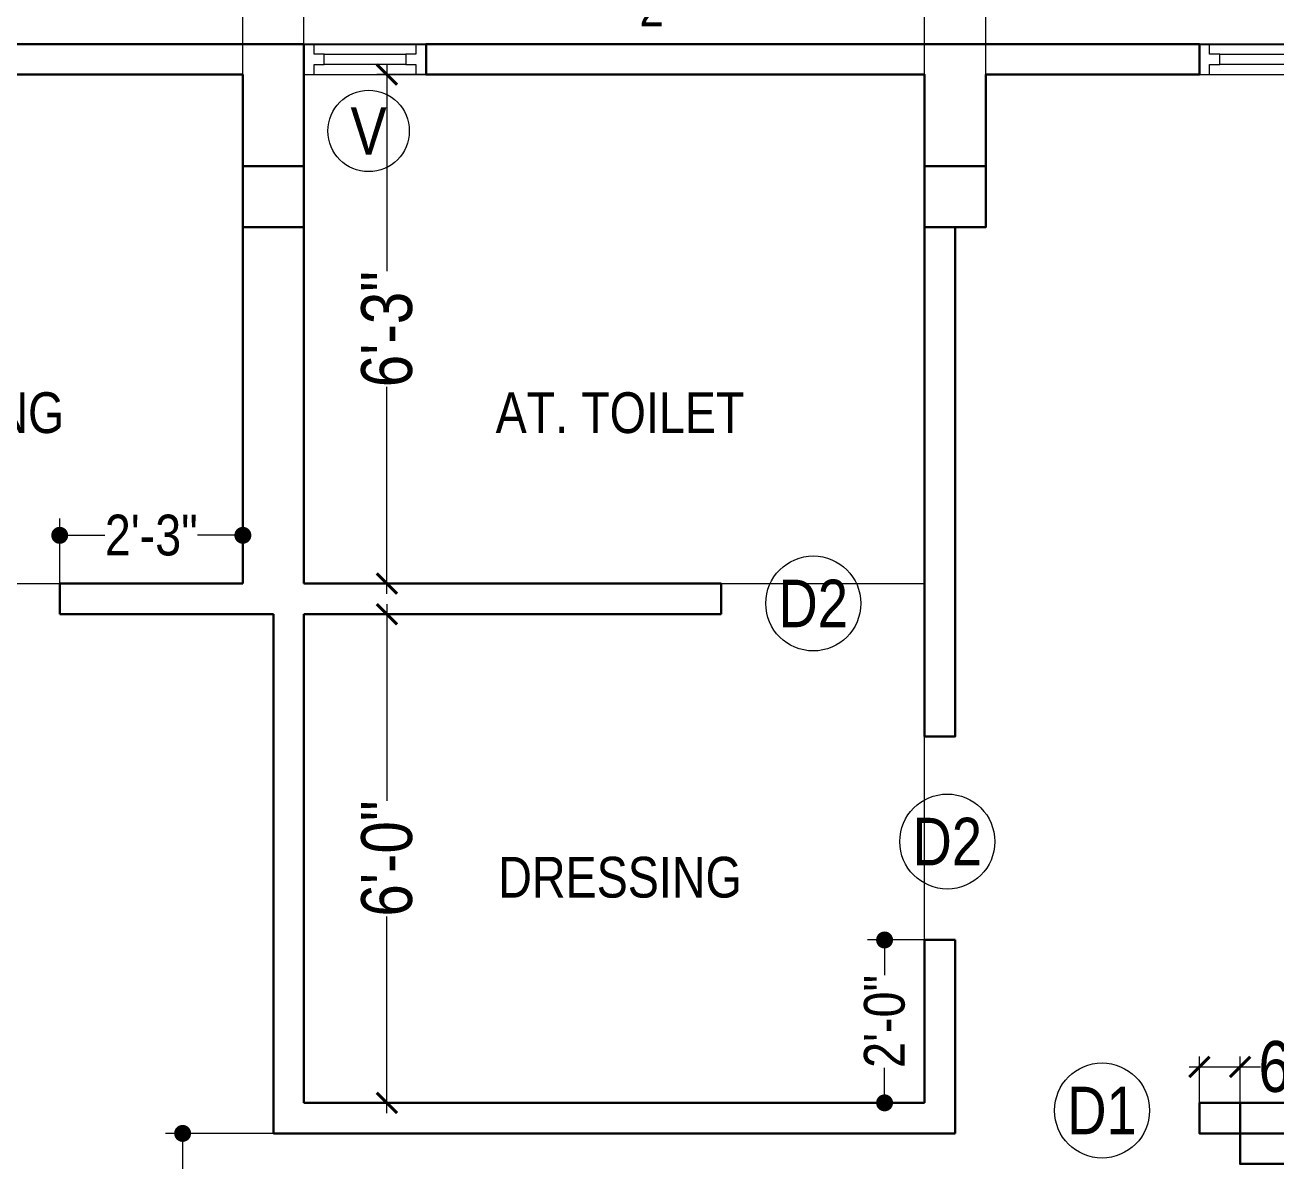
# Model space of a CAD drawing. Header units: millimetres. Extents: x 56222 to 162971, y -175692 to -121287.
# Drawn here: x 156064.4 to 156248.8, y -172465.7 to -172298.3 of the extents above; entities that cross this region are included whole.
import ezdxf

# ---------------------------------------------------------------- set-up
doc = ezdxf.new("R2010")
doc.units = ezdxf.units.MM
doc.header["$MEASUREMENT"] = 0
doc.header["$PDMODE"] = 35
doc.layers.get('Defpoints').update_dxf_attribs({"color": 220})
for name, color, linetype, lineweight in [('COLUMN', 1, 'Continuous', 30), ('ELEVATION', 250, 'Continuous', 9), ('FIRST FLOOR', 7, 'Continuous', 9), ('FIRST FLOOR ( DIM )', 250, 'Continuous', 9), ('FIRST FLOOR ( DW_RAIL )', 7, 'Continuous', 9), ('FIRST FLOOR ( TEXT )', 7, 'Continuous', 9), ('FIRST FLOOR_( PLine )_', 251, 'Continuous', 30), ('GROUND FLOOR', 7, 'Continuous', 9), ('SECTION', 7, 'Continuous', 9)]:
    doc.layers.add(name, color=color, linetype=linetype, lineweight=lineweight)
doc.layers.add('XX~SLAB ( PLINE )', color=251, linetype='Continuous', plot=False)
doc.styles.add('Cn BT~6', font='swissc.ttf', dxfattribs={"height": 6})
doc.styles.add('Cn_BT_7', font='swissc.ttf', dxfattribs={"height": 7})
doc.styles.add('Cn_BT_7½', font='swissc.ttf', dxfattribs={"height": 7.5})
doc.styles.add('KATHA', font='swissc.ttf')
doc.dimstyles.new('Cn BT~6', dxfattribs={"dimtxt": 0.18, "dimasz": 2.5, "dimexe": 2.5, "dimexo": 0, "dimgap": 0.09, "dimtad": 0, "dimdec": 3, "dimzin": 3, "dimdsep": 46, "dimlunit": 4, "dimtxsty": 'Cn BT~6', "dimblk": 'DOT', "dimcen": 0.09, "dimdle": 2, "dimclrd": 250, "dimclre": 250, "dimclrt": 5, "dimadec": 0, "dimazin": 0, "dimtfac": 0.75, "dimtdec": 3, "dimtofl": 0, "dimtmove": 0, "dimatfit": 3, "dimfxl": 1, "dimtolj": 1, "dimtzin": 0, "dimlwd": 15, "dimlwe": 15, "dimarcsym": 0})
doc.dimstyles.new('Cn_BT_7½', dxfattribs={"dimtxt": 9, "dimasz": 3, "dimexe": 1.5, "dimexo": 0, "dimgap": 0.09, "dimtad": 0, "dimdec": 3, "dimzin": 3, "dimdsep": 46, "dimlunit": 4, "dimtxsty": 'Cn_BT_7½', "dimblk": 'ARCHTICK', "dimcen": 0.09, "dimdle": 1.5, "dimclrd": 251, "dimclre": 251, "dimclrt": 14, "dimadec": 0, "dimazin": 0, "dimtfac": 0.75, "dimtdec": 3, "dimtofl": 0, "dimtmove": 0, "dimatfit": 3, "dimfxl": 0, "dimtolj": 1, "dimtzin": 0, "dimlwd": 15, "dimlwe": 15, "dimarcsym": 0})

# ---------------------------------------------------------------- blocks, each defined once
blk = doc.blocks.new('_ArchTick')
at = {"color": 0, "linetype": 'ByBlock', "const_width": 0.15}
blk.add_lwpolyline([(-0.5, -0.5), (0.5, 0.5)], dxfattribs=at)
blk = doc.blocks.new('*D223')
at = {"layer": 'Defpoints', "color": 0, "transparency": 16777216}
for p in [(155942.03, -172276.51), (155942.03, -172301.12), (156342.53, -172301.12)]:
    blk.add_point(p, dxfattribs=at)
at = {"layer": 'FIRST FLOOR ( DIM )', "color": 251, "lineweight": 15, "transparency": 16777216}
for p, q in [((155942.03, -172301.12), (155942.03, -172275.01)), ((156342.53, -172301.12), (156342.53, -172275.01)), ((155940.53, -172276.51), (156127.32, -172276.51)), ((156344.03, -172276.51), (156152.74, -172276.51))]:
    blk.add_line(p, q, dxfattribs=at)
at = {"layer": 'FIRST FLOOR ( DIM )', "color": 251, "lineweight": 15, "transparency": 16777216, "xscale": 3, "yscale": 3, "zscale": 3, "rotation": 180}
blk.add_blockref('_ArchTick', (155942.03, -172276.51), dxfattribs=at)
at = {"layer": 'FIRST FLOOR ( DIM )', "color": 251, "lineweight": 15, "transparency": 16777216, "xscale": 3, "yscale": 3, "zscale": 3}
blk.add_blockref('_ArchTick', (156342.53, -172276.51), dxfattribs=at)
at = {"layer": 'FIRST FLOOR ( DIM )', "color": 14, "transparency": 16777216, "insert": (156140.03, -172276.51), "char_height": 7.5, "attachment_point": 5, "style": 'Cn_BT_7½'}
blk.add_mtext('\\A1;33\'-4{\\H0.750000x;\\S1/2;}"', dxfattribs=at)
blk = doc.blocks.new('*D216')
at = {"layer": 'Defpoints', "color": 0, "transparency": 16777216}
for p in [(156105.53, -172385.12), (156105.53, -172457.12), (156117.77, -172457.12)]:
    blk.add_point(p, dxfattribs=at)
at = {"layer": 'FIRST FLOOR ( DIM )', "color": 251, "lineweight": 15, "transparency": 16777216}
for p, q in [((156117.77, -172383.62), (156117.77, -172412.6)), ((156105.53, -172385.12), (156119.27, -172385.12)), ((156117.77, -172458.62), (156117.77, -172429.64)), ((156105.53, -172457.12), (156119.27, -172457.12))]:
    blk.add_line(p, q, dxfattribs=at)
at = {"layer": 'FIRST FLOOR ( DIM )', "color": 251, "lineweight": 15, "transparency": 16777216, "xscale": 3, "yscale": 3, "zscale": 3}
for p, rotation in [((156117.77, -172385.12), 90), ((156117.77, -172457.12), 270)]:
    blk.add_blockref('_ArchTick', p, dxfattribs=dict(at, rotation=rotation))
at = {"layer": 'FIRST FLOOR ( DIM )', "color": 14, "transparency": 16777216, "insert": (156117.77, -172421.12), "char_height": 7.5, "attachment_point": 5, "rotation": 90, "style": 'Cn_BT_7½'}
blk.add_mtext('\\A1;6\'-0"', dxfattribs=at)
blk = doc.blocks.new('*D214')
at = {"layer": 'Defpoints', "color": 0, "transparency": 16777216}
for p in [(156117.77, -172305.62), (156123.99, -172305.62), (156123.99, -172380.62)]:
    blk.add_point(p, dxfattribs=at)
at = {"layer": 'GROUND FLOOR', "color": 251, "lineweight": 15, "transparency": 16777216}
for p, q in [((156117.77, -172304.12), (156117.77, -172334.6)), ((156123.99, -172305.62), (156116.27, -172305.62)), ((156117.77, -172382.12), (156117.77, -172351.64)), ((156123.99, -172380.62), (156116.27, -172380.62))]:
    blk.add_line(p, q, dxfattribs=at)
at = {"layer": 'GROUND FLOOR', "color": 251, "lineweight": 15, "transparency": 16777216, "xscale": 3, "yscale": 3, "zscale": 3}
for p, rotation in [((156117.77, -172305.62), 90), ((156117.77, -172380.62), 270)]:
    blk.add_blockref('_ArchTick', p, dxfattribs=dict(at, rotation=rotation))
at = {"layer": 'GROUND FLOOR', "color": 14, "transparency": 16777216, "insert": (156117.77, -172343.12), "char_height": 7.5, "attachment_point": 5, "rotation": 90, "style": 'Cn_BT_7½'}
blk.add_mtext('\\A1;6\'-3"', dxfattribs=at)
blk = doc.blocks.new('_Dot')
at = {"color": 0, "linetype": 'ByBlock', "lineweight": -2}
blk.add_line((-0.5, 0), (-1, 0), dxfattribs=at)
at = {"color": 0, "linetype": 'ByBlock', "const_width": 0.5}
blk.add_lwpolyline([(-0.25, 0, 1), (0.25, 0, 1)], format="xyb", close=True, dxfattribs=at)
blk = doc.blocks.new('*D213')
at = {"layer": 'Defpoints', "color": 0, "transparency": 16777216}
for p in [(156096.53, -172373.5), (156069.53, -172380.62), (156096.53, -172380.62)]:
    blk.add_point(p, dxfattribs=at)
at = {"layer": 'FIRST FLOOR ( DIM )', "color": 250, "lineweight": 15, "transparency": 16777216}
for p, q in [((156069.53, -172380.62), (156069.53, -172371)), ((156096.53, -172380.62), (156096.53, -172371)), ((156072.03, -172373.5), (156076.2, -172373.5)), ((156094.03, -172373.5), (156089.86, -172373.5))]:
    blk.add_line(p, q, dxfattribs=at)
at = {"layer": 'FIRST FLOOR ( DIM )', "color": 250, "lineweight": 15, "transparency": 16777216, "xscale": 2.5, "yscale": 2.5, "zscale": 2.5, "rotation": 180}
blk.add_blockref('_Dot', (156069.53, -172373.5), dxfattribs=at)
at = {"layer": 'FIRST FLOOR ( DIM )', "color": 250, "lineweight": 15, "transparency": 16777216, "xscale": 2.5, "yscale": 2.5, "zscale": 2.5}
blk.add_blockref('_Dot', (156096.53, -172373.5), dxfattribs=at)
at = {"layer": 'FIRST FLOOR ( DIM )', "color": 5, "transparency": 16777216, "insert": (156083.03, -172373.5), "char_height": 6, "attachment_point": 5, "style": 'Cn BT~6'}
blk.add_mtext('\\A1;2\'-3"', dxfattribs=at)
blk = doc.blocks.new('*D204')
at = {"layer": 'Defpoints', "color": 0, "transparency": 16777216}
for p in [(156096.53, -172291.76), (155951.03, -172305.62), (156096.53, -172305.62)]:
    blk.add_point(p, dxfattribs=at)
at = {"layer": 'FIRST FLOOR ( DIM )', "color": 251, "lineweight": 15, "transparency": 16777216}
for p, q in [((155949.53, -172291.76), (156011.25, -172291.76)), ((155951.03, -172305.62), (155951.03, -172290.26)), ((156098.03, -172291.76), (156036.31, -172291.76)), ((156096.53, -172305.62), (156096.53, -172290.26))]:
    blk.add_line(p, q, dxfattribs=at)
at = {"layer": 'FIRST FLOOR ( DIM )', "color": 251, "lineweight": 15, "transparency": 16777216, "xscale": 3, "yscale": 3, "zscale": 3, "rotation": 180}
blk.add_blockref('_ArchTick', (155951.03, -172291.76), dxfattribs=at)
at = {"layer": 'FIRST FLOOR ( DIM )', "color": 251, "lineweight": 15, "transparency": 16777216, "xscale": 3, "yscale": 3, "zscale": 3}
blk.add_blockref('_ArchTick', (156096.53, -172291.76), dxfattribs=at)
at = {"layer": 'FIRST FLOOR ( DIM )', "color": 14, "transparency": 16777216, "insert": (156023.78, -172291.76), "char_height": 7.5, "attachment_point": 5, "style": 'Cn_BT_7½'}
blk.add_mtext('\\A1;12\'-1{\\H0.750000x;\\S1/2;}"', dxfattribs=at)
blk = doc.blocks.new('*D203')
at = {"layer": 'Defpoints', "color": 0, "transparency": 16777216}
for p in [(156105.53, -172291.76), (156105.53, -172301.12), (156096.53, -172305.62)]:
    blk.add_point(p, dxfattribs=at)
at = {"layer": 'FIRST FLOOR ( DIM )', "color": 251, "lineweight": 15, "transparency": 16777216}
for p, q in [((156095.03, -172291.76), (156097.37, -172291.76)), ((156096.53, -172305.62), (156096.53, -172290.26)), ((156107.03, -172291.76), (156104.68, -172291.76)), ((156105.53, -172301.12), (156105.53, -172290.26))]:
    blk.add_line(p, q, dxfattribs=at)
at = {"layer": 'FIRST FLOOR ( DIM )', "color": 251, "lineweight": 15, "transparency": 16777216, "xscale": 3, "yscale": 3, "zscale": 3, "rotation": 180}
blk.add_blockref('_ArchTick', (156096.53, -172291.76), dxfattribs=at)
at = {"layer": 'FIRST FLOOR ( DIM )', "color": 251, "lineweight": 15, "transparency": 16777216, "xscale": 3, "yscale": 3, "zscale": 3}
blk.add_blockref('_ArchTick', (156105.53, -172291.76), dxfattribs=at)
at = {"layer": 'FIRST FLOOR ( DIM )', "color": 14, "transparency": 16777216, "insert": (156101.03, -172291.76), "char_height": 7.5, "attachment_point": 5, "style": 'Cn_BT_7½'}
blk.add_mtext('\\A1;9"', dxfattribs=at)
blk = doc.blocks.new('*D202')
at = {"layer": 'Defpoints', "color": 0, "transparency": 16777216}
for p in [(156197.03, -172291.76), (156105.53, -172301.12), (156197.03, -172305.62)]:
    blk.add_point(p, dxfattribs=at)
at = {"layer": 'FIRST FLOOR ( DIM )', "color": 251, "lineweight": 15, "transparency": 16777216}
for p, q in [((156104.03, -172291.76), (156141.08, -172291.76)), ((156105.53, -172301.12), (156105.53, -172290.26)), ((156198.53, -172291.76), (156161.48, -172291.76)), ((156197.03, -172305.62), (156197.03, -172290.26))]:
    blk.add_line(p, q, dxfattribs=at)
at = {"layer": 'FIRST FLOOR ( DIM )', "color": 251, "lineweight": 15, "transparency": 16777216, "xscale": 3, "yscale": 3, "zscale": 3, "rotation": 180}
blk.add_blockref('_ArchTick', (156105.53, -172291.76), dxfattribs=at)
at = {"layer": 'FIRST FLOOR ( DIM )', "color": 251, "lineweight": 15, "transparency": 16777216, "xscale": 3, "yscale": 3, "zscale": 3}
blk.add_blockref('_ArchTick', (156197.03, -172291.76), dxfattribs=at)
at = {"layer": 'FIRST FLOOR ( DIM )', "color": 14, "transparency": 16777216, "insert": (156151.28, -172291.76), "char_height": 7.5, "attachment_point": 5, "style": 'Cn_BT_7½'}
blk.add_mtext('\\A1;7\'-7{\\H0.750000x;\\S1/2;}"', dxfattribs=at)
blk = doc.blocks.new('*D201')
at = {"layer": 'Defpoints', "color": 0, "transparency": 16777216}
for p in [(156206.03, -172291.76), (156197.03, -172305.62), (156206.03, -172305.62)]:
    blk.add_point(p, dxfattribs=at)
at = {"layer": 'FIRST FLOOR ( DIM )', "color": 251, "lineweight": 15, "transparency": 16777216}
for p, q in [((156195.53, -172291.76), (156197.87, -172291.76)), ((156197.03, -172305.62), (156197.03, -172290.26)), ((156207.53, -172291.76), (156205.18, -172291.76)), ((156206.03, -172305.62), (156206.03, -172290.26))]:
    blk.add_line(p, q, dxfattribs=at)
at = {"layer": 'FIRST FLOOR ( DIM )', "color": 251, "lineweight": 15, "transparency": 16777216, "xscale": 3, "yscale": 3, "zscale": 3, "rotation": 180}
blk.add_blockref('_ArchTick', (156197.03, -172291.76), dxfattribs=at)
at = {"layer": 'FIRST FLOOR ( DIM )', "color": 251, "lineweight": 15, "transparency": 16777216, "xscale": 3, "yscale": 3, "zscale": 3}
blk.add_blockref('_ArchTick', (156206.03, -172291.76), dxfattribs=at)
at = {"layer": 'FIRST FLOOR ( DIM )', "color": 14, "transparency": 16777216, "insert": (156201.53, -172291.76), "char_height": 7.5, "attachment_point": 5, "style": 'Cn_BT_7½'}
blk.add_mtext('\\A1;9"', dxfattribs=at)
blk = doc.blocks.new('*D200')
at = {"layer": 'Defpoints', "color": 0, "transparency": 16777216}
for p in [(156333.53, -172291.76), (156206.03, -172305.62), (156333.53, -172305.62)]:
    blk.add_point(p, dxfattribs=at)
at = {"layer": 'FIRST FLOOR ( DIM )', "color": 251, "lineweight": 15, "transparency": 16777216}
for p, q in [((156204.53, -172291.76), (156257.25, -172291.76)), ((156206.03, -172305.62), (156206.03, -172290.26)), ((156335.03, -172291.76), (156282.31, -172291.76)), ((156333.53, -172305.62), (156333.53, -172290.26))]:
    blk.add_line(p, q, dxfattribs=at)
at = {"layer": 'FIRST FLOOR ( DIM )', "color": 251, "lineweight": 15, "transparency": 16777216, "xscale": 3, "yscale": 3, "zscale": 3, "rotation": 180}
blk.add_blockref('_ArchTick', (156206.03, -172291.76), dxfattribs=at)
at = {"layer": 'FIRST FLOOR ( DIM )', "color": 251, "lineweight": 15, "transparency": 16777216, "xscale": 3, "yscale": 3, "zscale": 3}
blk.add_blockref('_ArchTick', (156333.53, -172291.76), dxfattribs=at)
at = {"layer": 'FIRST FLOOR ( DIM )', "color": 14, "transparency": 16777216, "insert": (156269.78, -172291.76), "char_height": 7.5, "attachment_point": 5, "style": 'Cn_BT_7½'}
blk.add_mtext('\\A1;10\'-7{\\H0.750000x;\\S1/2;}"', dxfattribs=at)
blk = doc.blocks.new('*D194')
at = {"layer": 'Defpoints', "color": 0, "transparency": 16777216}
for p in [(156191.12, -172433.12), (156197.03, -172433.12), (156197.03, -172457.12)]:
    blk.add_point(p, dxfattribs=at)
at = {"layer": 'FIRST FLOOR ( DIM )', "color": 250, "lineweight": 15, "transparency": 16777216}
for p, q in [((156197.03, -172433.12), (156188.62, -172433.12)), ((156191.12, -172435.62), (156191.12, -172438.29)), ((156191.12, -172454.62), (156191.12, -172451.95)), ((156197.03, -172457.12), (156188.62, -172457.12))]:
    blk.add_line(p, q, dxfattribs=at)
at = {"layer": 'FIRST FLOOR ( DIM )', "color": 250, "lineweight": 15, "transparency": 16777216, "xscale": 2.5, "yscale": 2.5, "zscale": 2.5}
for p, rotation in [((156191.12, -172433.12), 90), ((156191.12, -172457.12), 270)]:
    blk.add_blockref('_Dot', p, dxfattribs=dict(at, rotation=rotation))
at = {"layer": 'FIRST FLOOR ( DIM )', "color": 5, "transparency": 16777216, "insert": (156191.12, -172445.12), "char_height": 6, "attachment_point": 5, "rotation": 90, "style": 'Cn BT~6'}
blk.add_mtext('\\A1;2\'-0"', dxfattribs=at)
blk = doc.blocks.new('*D189')
at = {"layer": 'Defpoints', "color": 0, "transparency": 16777216}
for p in [(156243.53, -172451.81), (156237.53, -172457.12), (156243.53, -172457.12)]:
    blk.add_point(p, dxfattribs=at)
at = {"layer": 'FIRST FLOOR ( DIM )', "color": 251, "lineweight": 15, "transparency": 16777216}
for p, q in [((156237.53, -172457.12), (156237.53, -172450.31)), ((156243.53, -172457.12), (156243.53, -172450.31)), ((156236.03, -172451.81), (156243.53, -172451.81)), ((156243.53, -172451.81), (156246.53, -172451.81))]:
    blk.add_line(p, q, dxfattribs=at)
at = {"layer": 'FIRST FLOOR ( DIM )', "color": 251, "lineweight": 15, "transparency": 16777216, "xscale": 3, "yscale": 3, "zscale": 3, "rotation": 180}
blk.add_blockref('_ArchTick', (156237.53, -172451.81), dxfattribs=at)
at = {"layer": 'FIRST FLOOR ( DIM )', "color": 251, "lineweight": 15, "transparency": 16777216, "xscale": 3, "yscale": 3, "zscale": 3}
blk.add_blockref('_ArchTick', (156243.53, -172451.81), dxfattribs=at)
at = {"layer": 'FIRST FLOOR ( DIM )', "color": 14, "transparency": 16777216, "insert": (156250.14, -172451.81), "char_height": 7.5, "attachment_point": 5, "style": 'Cn_BT_7½'}
blk.add_mtext('\\A1;6"', dxfattribs=at)
blk = doc.blocks.new('*D186')
at = {"layer": 'Defpoints', "color": 0, "transparency": 16777216}
for p in [(156087.65, -172461.62), (156101.03, -172461.62), (156096.53, -172497.62)]:
    blk.add_point(p, dxfattribs=at)
at = {"layer": 'ELEVATION', "color": 250, "lineweight": 15, "transparency": 16777216}
for p, q in [((156101.03, -172461.62), (156085.15, -172461.62)), ((156087.65, -172464.12), (156087.65, -172472.76)), ((156087.65, -172495.12), (156087.65, -172486.48)), ((156096.53, -172497.62), (156085.15, -172497.62))]:
    blk.add_line(p, q, dxfattribs=at)
at = {"layer": 'ELEVATION', "color": 250, "lineweight": 15, "transparency": 16777216, "xscale": 2.5, "yscale": 2.5, "zscale": 2.5}
for p, rotation in [((156087.65, -172461.62), 90), ((156087.65, -172497.62), 270)]:
    blk.add_blockref('_Dot', p, dxfattribs=dict(at, rotation=rotation))
at = {"layer": 'ELEVATION', "color": 5, "transparency": 16777216, "insert": (156087.65, -172479.62), "char_height": 6, "attachment_point": 5, "rotation": 90, "style": 'Cn BT~6'}
blk.add_mtext('\\A1;3\'-0"', dxfattribs=at)

msp = doc.modelspace()

# ---------------------------------------------------------------- linework, layer by layer
at = {"layer": 'COLUMN'}
for points in [[(156096.52891, -172319.11814), (156105.52891, -172319.11814), (156105.52891, -172328.11814), (156096.52891, -172328.11814)], [(156197.02891, -172319.11814), (156206.02891, -172319.11814), (156206.02891, -172328.11814), (156197.02891, -172328.11814)], [(156258.52891, -172457.11814), (156258.52891, -172466.11814), (156243.52891, -172466.11814), (156243.52891, -172457.11814)]]:
    msp.add_lwpolyline(points, close=True, dxfattribs=at)
at = {"layer": 'FIRST FLOOR'}
for p, q in [((155942.02891, -172301.11814), (156342.52891, -172301.11814)), ((156105.52891, -172380.61814), (156105.52891, -172301.11814)), ((156123.52891, -172305.61814), (156123.52891, -172301.11814)), ((156237.52891, -172305.61814), (156237.52891, -172301.11814)), ((155951.02891, -172305.61814), (156096.52891, -172305.61814)), ((156096.52891, -172380.61814), (156096.52891, -172305.61814)), ((156105.52891, -172305.61814), (156197.02891, -172305.61814)), ((156197.02891, -172457.11814), (156197.02891, -172305.61814)), ((156206.02891, -172305.61814), (156333.52891, -172305.61814)), ((156206.02891, -172328.11814), (156206.02891, -172305.61814)), ((156201.52891, -172403.11814), (156201.52891, -172328.11814)), ((155942.02891, -172380.61814), (156096.52891, -172380.61814)), ((156069.52891, -172385.11814), (156069.52891, -172380.61814)), ((156105.52891, -172380.61814), (156197.02891, -172380.61814)), ((156167.02891, -172385.11814), (156167.02891, -172380.61814)), ((156069.52891, -172385.11814), (156101.02891, -172385.11814)), ((156101.02891, -172385.11814), (156101.02891, -172461.61814)), ((156105.52891, -172385.11814), (156167.02891, -172385.11814)), ((156105.52891, -172385.11814), (156105.52891, -172457.11814)), ((156197.02891, -172403.11814), (156201.52891, -172403.11814)), ((156197.02891, -172433.11814), (156201.52891, -172433.11814)), ((156201.52891, -172461.61814), (156201.52891, -172433.11814)), ((156105.52891, -172457.11814), (156197.02891, -172457.11814)), ((156243.52891, -172457.11814), (156243.52891, -172461.61814)), ((156243.52891, -172457.11814), (156333.52891, -172457.11814)), ((156101.02891, -172461.61814), (156201.52891, -172461.61814)), ((156243.52891, -172461.61814), (156333.52891, -172461.61814))]:
    msp.add_line(p, q, dxfattribs=at)
at = {"layer": 'FIRST FLOOR ( DIM )', "color": 5}
for centre, radius in [((156115.06491, -172313.91567), 6), ((156180.60771, -172383.53682), 7), ((156200.36848, -172418.61936), 7), ((156223.17516, -172458.24582), 7)]:
    msp.add_circle(centre, radius, dxfattribs=at)
at = {"layer": 'FIRST FLOOR ( DW_RAIL )'}
for points in [[(156123.52891, -172301.11814), (156122.02891, -172301.11814), (156122.02891, -172302.61814), (156120.52891, -172302.61814), (156120.52891, -172304.11814), (156108.52891, -172304.11814), (156108.52891, -172302.61814), (156107.02891, -172302.61814), (156107.02891, -172301.11814), (156105.52891, -172301.11814), (156105.52891, -172305.61814), (156107.02891, -172305.61814), (156107.02891, -172304.11814), (156108.52891, -172304.11814), (156108.52891, -172302.61814), (156120.52891, -172302.61814), (156120.52891, -172304.11814), (156122.02891, -172304.11814), (156122.02891, -172305.61814), (156123.52891, -172305.61814), (156123.52891, -172301.11814), (156105.52891, -172301.11814), (156105.52891, -172305.61814), (156123.52891, -172305.61814)], [(156297.52891, -172301.11814), (156296.02891, -172301.11814), (156296.02891, -172302.61814), (156294.52891, -172302.61814), (156294.52891, -172304.11814), (156240.52891, -172304.11814), (156240.52891, -172302.61814), (156239.02891, -172302.61814), (156239.02891, -172301.11814), (156237.52891, -172301.11814), (156237.52891, -172305.61814), (156239.02891, -172305.61814), (156239.02891, -172304.11814), (156240.52891, -172304.11814), (156240.52891, -172302.61814), (156294.52891, -172302.61814), (156294.52891, -172304.11814), (156296.02891, -172304.11814), (156296.02891, -172305.61814), (156297.52891, -172305.61814), (156297.52891, -172301.11814), (156237.52891, -172301.11814), (156237.52891, -172305.61814), (156297.52891, -172305.61814)]]:
    msp.add_lwpolyline(points, close=True, dxfattribs=at)
at = {"layer": 'FIRST FLOOR_( PLine )_'}
for p, q in [((156105.52891, -172301.11814), (155942.02891, -172301.11814)), ((156105.52891, -172380.61814), (156105.52891, -172301.11814)), ((155951.02891, -172305.61814), (156096.52891, -172305.61814)), ((156096.52891, -172305.61814), (156096.52891, -172380.61814)), ((156096.52891, -172380.61814), (156069.52891, -172380.61814)), ((156069.52891, -172380.61814), (156069.52891, -172385.11814)), ((156167.02891, -172380.61814), (156105.52891, -172380.61814)), ((156167.02891, -172385.11814), (156167.02891, -172380.61814)), ((156069.52891, -172385.11814), (156101.02891, -172385.11814)), ((156101.02891, -172385.11814), (156101.02891, -172461.61814)), ((156105.52891, -172457.11814), (156105.52891, -172385.11814)), ((156105.52891, -172385.11814), (156167.02891, -172385.11814)), ((156201.52891, -172433.11814), (156197.02891, -172433.11814)), ((156197.02891, -172433.11814), (156197.02891, -172457.11814)), ((156201.52891, -172461.61814), (156201.52891, -172433.11814)), ((156197.02891, -172457.11814), (156105.52891, -172457.11814)), ((156101.02891, -172461.61814), (156201.52891, -172461.61814))]:
    msp.add_line(p, q, dxfattribs=at)
for points in [[(156206.02891, -172305.61814), (156237.52891, -172305.61814), (156237.52891, -172301.11814), (156123.52891, -172301.11814), (156123.52891, -172305.61814), (156197.02891, -172305.61814), (156197.02891, -172403.11814), (156201.52891, -172403.11814), (156201.52891, -172328.11814), (156206.02891, -172328.11814)], [(156342.52891, -172301.11814), (156297.52891, -172301.11814), (156297.52891, -172305.61814), (156333.52891, -172305.61814), (156333.52891, -172457.11814), (156243.52891, -172457.11814), (156243.52891, -172461.61814), (156333.52891, -172461.61814), (156333.52891, -172589.11814), (156300.52891, -172589.11814), (156300.52891, -172593.61814), (156333.52891, -172593.61814), (156333.52891, -172611.61814), (156342.52891, -172611.61814)], [(156243.52891, -172461.61814), (156237.52891, -172461.61814), (156237.52891, -172457.11814), (156243.52891, -172457.11814)]]:
    msp.add_lwpolyline(points, close=True, dxfattribs=at)
at = {"layer": 'SECTION', "color": 5}
for points in [[(156130.0788, -172705.71754, 12, 12, 0), (156127.0788, -172705.71754, 0, 0, 0), (156127.0788, -172245.31193, 12, 12, 0), (156130.0788, -172245.31193, 12, 12, 0)], [(156214.56591, -172705.71754, 12, 12, 0), (156217.56591, -172705.71754, 0, 0, 0), (156217.56591, -172245.31193, 12, 12, 0), (156214.56591, -172245.31193, 12, 12, 0)]]:
    msp.add_lwpolyline(points, format="xyseb", dxfattribs=at)
at = {"layer": 'XX~SLAB ( PLINE )'}
msp.add_lwpolyline([(155937.52891, -172301.11814), (156342.52891, -172301.11812), (156342.52893, -172611.61814), (156333.52891, -172611.61814), (156313.72424, -172611.61814), (156273.38712, -172611.61814), (156248.02891, -172611.61814), (156105.52891, -172611.61814), (156105.52891, -172647.61814), (155937.52891, -172647.61814)], close=True, dxfattribs=at)

# ---------------------------------------------------------------- texts
at = {"layer": 'FIRST FLOOR ( DIM )', "color": 5, "char_height": 7, "attachment_point": 5, "style": 'Cn_BT_7'}
for s, insert in [('V', (156115.06491, -172313.91567)), ('D2', (156180.60771, -172383.53682)), ('D2', (156200.36848, -172418.61936)), ('D1', (156223.17516, -172458.24582))]:
    msp.add_mtext(s, dxfattribs=dict(at, insert=insert))
at = {"layer": 'FIRST FLOOR ( TEXT )', "char_height": 6, "attachment_point": 5, "style": 'KATHA'}
for s, insert in [('AT. TOILET/ DRESSING', (156032.01747, -172355.4694)), ('AT. TOILET', (156152.12494, -172355.4694)), ('DRESSING', (156152.12494, -172423.91615))]:
    msp.add_mtext(s, dxfattribs=dict(at, insert=insert))

# ---------------------------------------------------------------- dimensions: what is measured, and where the dimension line sits
at = {"layer": 'ELEVATION'}
dim = msp.add_linear_dim(base=(156087.65461, -172461.61814), p1=(156096.52891, -172497.61814), p2=(156101.02891, -172461.61814), angle=90, dimstyle='Cn BT~6', dxfattribs=at)
dim.commit()
dim.dimension.update_dxf_attribs({"geometry": '*D186', "text_midpoint": (156087.65461, -172479.61814)})
at = {"layer": 'FIRST FLOOR ( DIM )'}
dim = msp.add_linear_dim(base=(155942.02891, -172276.50822), p1=(156342.52891, -172301.11814), p2=(155942.02891, -172301.11814), dimstyle='Cn_BT_7½', dxfattribs=at)
dim.commit()
dim.dimension.update_dxf_attribs({"geometry": '*D223', "text_midpoint": (156140.02891, -172276.50822), "dimtype": 160})
for base, p1, p2, dimstyle, override, picture, middle in [((156096.52891, -172291.76482), (155951.02891, -172305.61814), (156096.52891, -172305.61814), 'Cn_BT_7½', {"dimtmove": 1}, '*D204', (156023.77891, -172291.76482)), ((156197.02891, -172291.76482), (156105.52891, -172301.11814), (156197.02891, -172305.61814), 'Cn_BT_7½', {"dimtmove": 1}, '*D202', (156151.27891, -172291.76482)), ((156333.52891, -172291.76482), (156206.02891, -172305.61814), (156333.52891, -172305.61814), 'Cn_BT_7½', {"dimtmove": 1}, '*D200', (156269.77891, -172291.76482)), ((156105.52891, -172291.76482), (156096.52891, -172305.61814), (156105.52891, -172301.11814), 'Cn_BT_7½', {"dimtmove": 1}, '*D203', (156101.02891, -172291.76482)), ((156206.02891, -172291.76482), (156197.02891, -172305.61814), (156206.02891, -172305.61814), 'Cn_BT_7½', {"dimtmove": 1}, '*D201', (156201.52891, -172291.76482)), ((156096.52891, -172373.49951), (156069.52891, -172380.61814), (156096.52891, -172380.61814), 'Cn BT~6', {"dimlunit": 4, "dimpost": ''}, '*D213', (156083.02891, -172373.49951))]:
    dim = msp.add_linear_dim(base=base, p1=p1, p2=p2, dimstyle=dimstyle, override=override, dxfattribs=at)
    dim.commit()
    dim.dimension.update_dxf_attribs({"geometry": picture, "text_midpoint": middle})
dim = msp.add_linear_dim(base=(156117.77327, -172457.11814), p1=(156105.52891, -172385.11814), p2=(156105.52891, -172457.11814), angle=90, dimstyle='Cn_BT_7½', dxfattribs=at)
dim.commit()
dim.dimension.update_dxf_attribs({"geometry": '*D216', "text_midpoint": (156117.77327, -172421.11814)})
dim = msp.add_linear_dim(base=(156191.11842, -172433.11814), p1=(156197.02891, -172457.11814), p2=(156197.02891, -172433.11814), angle=90, dimstyle='Cn BT~6', override={"dimlunit": 4, "dimpost": ''}, dxfattribs=at)
dim.commit()
dim.dimension.update_dxf_attribs({"geometry": '*D194', "text_midpoint": (156191.11842, -172445.11814)})
dim = msp.add_linear_dim(base=(156243.52891, -172451.81349), p1=(156237.52891, -172457.11814), p2=(156243.52891, -172457.11814), dimstyle='Cn_BT_7½', dxfattribs=at)
dim.commit()
dim.dimension.update_dxf_attribs({"geometry": '*D189', "text_midpoint": (156250.14488, -172451.81349)})
at = {"layer": 'GROUND FLOOR'}
dim = msp.add_aligned_dim(p1=(156123.9868, -172380.61814), p2=(156123.9868, -172305.61814), distance=6.21353, dimstyle='Cn_BT_7½', dxfattribs=at)
dim.commit()
dim.dimension.update_dxf_attribs({"geometry": '*D214', "text_midpoint": (156117.77327, -172343.11814)})

doc.saveas('drawing.dxf')
